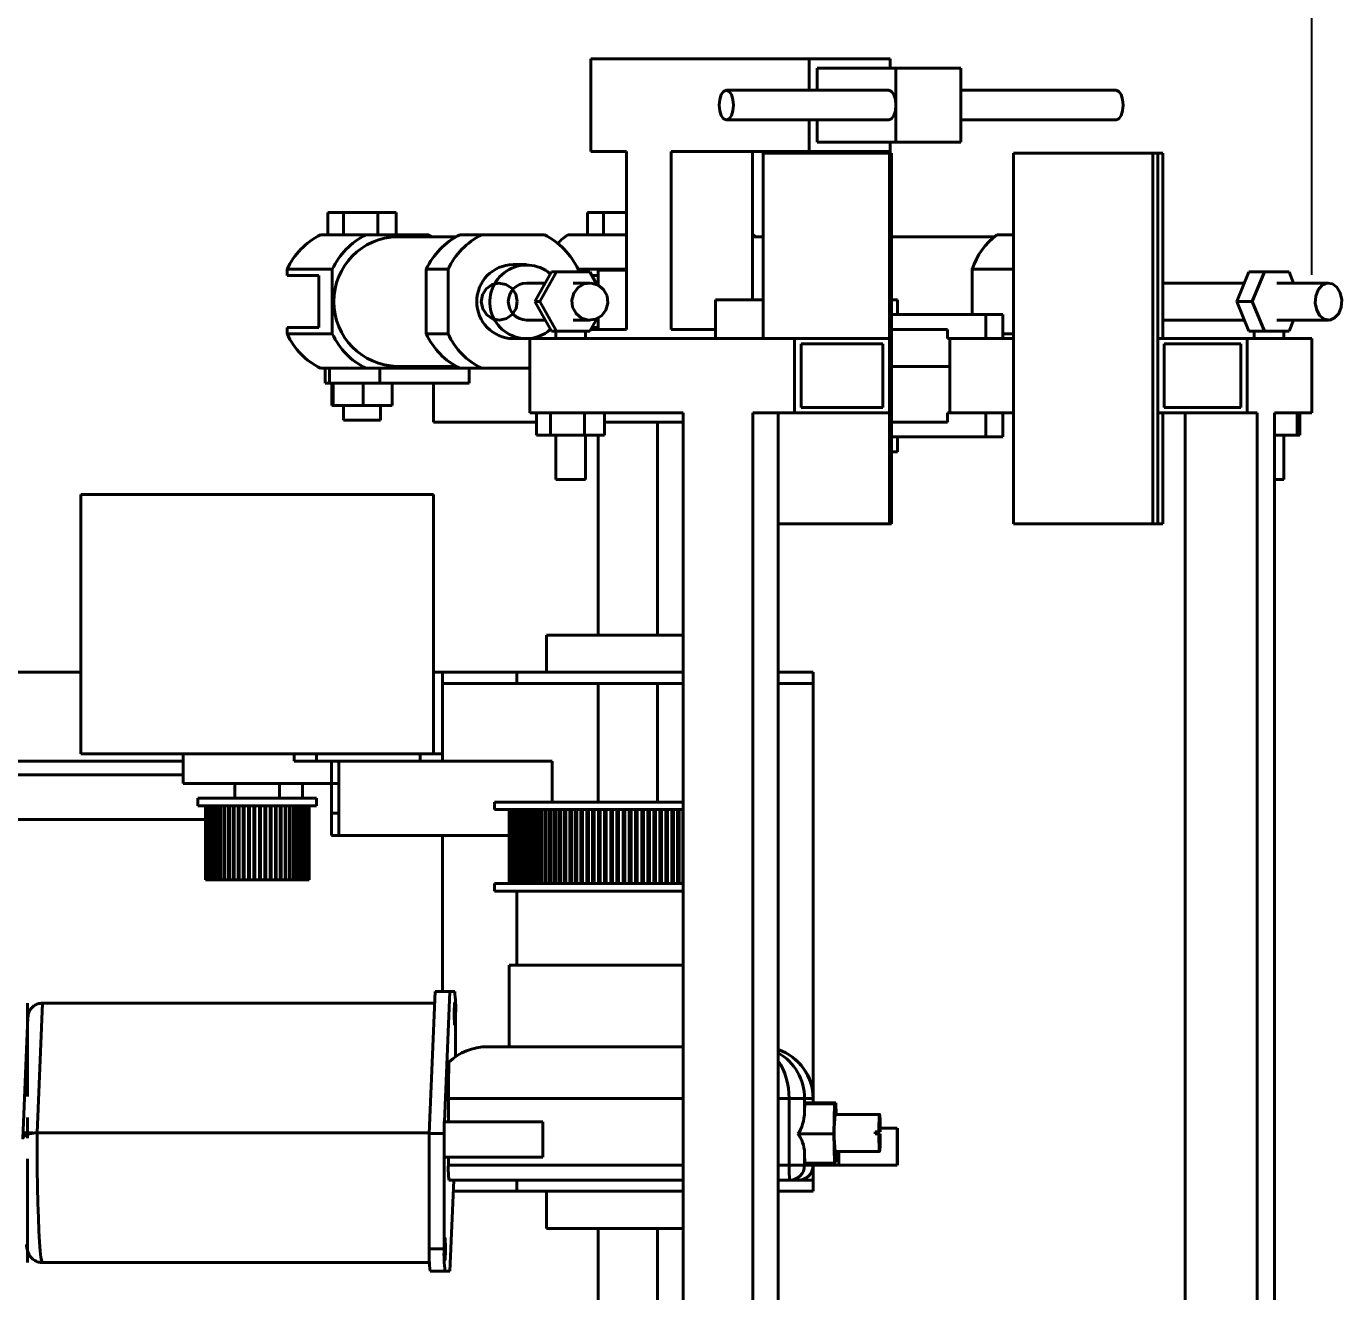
# Model space of a CAD drawing. Header units: millimetres. Extents: x 1065 to 3947, y -2666 to -625.
# Drawn here: x 1505.1 to 1666.1, y -2123.3 to -1968.4 of the extents above; entities that cross this region are included whole.
import ezdxf

# ---------------------------------------------------------------- set-up
doc = ezdxf.new("R2010")
doc.units = ezdxf.units.MM
doc.header["$PDSIZE"] = -1
doc.linetypes.add('CENTERX2', pattern=[20.32, 12.7, -2.54, 2.54, -2.54])
doc.styles.get("Standard").update_dxf_attribs({"font": 'times_0.ttf'})
doc.dimstyles.new('ISO-25', dxfattribs={"dimtxt": 2.5, "dimasz": 2.5, "dimexe": 1.25, "dimexo": 0.625, "dimtad": 1, "dimtxsty": 'Standard', "dimcen": 2.5, "dimadec": 0, "dimazin": 0, "dimtfac": 1, "dimtmove": 0, "dimatfit": 3, "dimfxl": 1, "dimarcsym": 0})

# ---------------------------------------------------------------- blocks, each defined once
blk = doc.blocks.new('*D20')
at = {"color": 0, "lineweight": -2}
for p, q in [((1138.07, -1995.14), (1138.07, -1878.26)), ((1662.5, -1998.83), (1662.5, -1878.26)), ((1659.2, -1879.26), (1141.37, -1879.26))]:
    blk.add_line(p, q, dxfattribs=at)
at = {"color": 0}
for points in [[(1141.37, -1878.71), (1141.37, -1879.81), (1138.07, -1879.26)], [(1659.2, -1878.71), (1659.2, -1879.81), (1662.5, -1879.26)]]:
    blk.add_solid(points, dxfattribs=at)
at = {"layer": 'Defpoints', "color": 0}
for p in [(1138.07, -1879.26), (1138.07, -1996.14), (1662.5, -1999.83)]:
    blk.add_point(p, dxfattribs=at)
at = {"color": 0, "lineweight": 15, "insert": (1400.28, -1875.96), "char_height": 3.5, "attachment_point": 5}
blk.add_mtext('1445', dxfattribs=at)

msp = doc.modelspace()

# ---------------------------------------------------------------- linework, layer by layer
at = {"color": 7, "linetype": 'Continuous', "lineweight": 40}
for p, q in [((1574.2254, -1983.7173), (1574.2254, -1972.3736)), ((1600.9539, -1972.3736), (1574.2254, -1972.3736)), ((1600.9539, -1976.2304), (1600.9539, -1972.3736)), ((1600.9539, -1972.3736), (1610.8902, -1972.3736)), ((1601.9475, -1976.2304), (1601.9475, -1973.5079)), ((1601.9475, -1973.5079), (1611.5795, -1973.5079)), ((1610.8902, -1972.3736), (1610.8902, -1973.5079)), ((1611.5795, -1973.5079), (1611.5795, -1978.0454)), ((1619.5286, -1973.5079), (1611.5795, -1973.5079)), ((1619.5286, -1978.0454), (1619.5286, -1973.5079)), ((1610.7039, -1976.2304), (1590.8313, -1976.2304)), ((1638.5255, -1976.2304), (1619.5286, -1976.2304)), ((1611.5795, -1978.0454), (1611.5795, -1982.5829)), ((1619.5286, -1982.5829), (1619.5286, -1978.0454)), ((1590.8313, -1979.8604), (1610.7039, -1979.8604)), ((1600.9539, -1983.7173), (1600.9539, -1979.8604)), ((1601.9475, -1982.5829), (1601.9475, -1979.8604)), ((1619.5286, -1979.8604), (1638.5255, -1979.8604)), ((1601.9475, -1982.5829), (1611.5795, -1982.5829)), ((1610.8902, -1982.5829), (1610.8902, -1983.7173)), ((1611.5795, -1982.5829), (1619.5286, -1982.5829)), ((1578.6035, -1983.7173), (1574.2254, -1983.7173)), ((1578.6035, -1983.7173), (1578.6035, -2005.4973)), ((1584.0763, -1983.7173), (1584.0763, -2005.4973)), ((1600.9539, -1983.7173), (1584.0763, -1983.7173)), ((1594.0125, -1983.7173), (1594.0125, -2001.8673)), ((1595.3263, -1983.9442), (1595.3263, -2006.6317)), ((1595.3263, -1983.9442), (1610.8143, -1983.9442)), ((1610.8902, -1983.7173), (1600.9539, -1983.7173)), ((1610.8143, -1983.9442), (1610.8143, -2029.3192)), ((1610.8143, -1983.9442), (1611.0326, -1983.9442)), ((1611.0326, -1983.9442), (1611.0326, -2029.3192)), ((1625.9639, -1983.9442), (1625.9639, -2029.3192)), ((1625.9639, -1983.9442), (1643.022, -1983.9442)), ((1643.022, -1983.9442), (1643.022, -2029.3192)), ((1643.6402, -1983.9442), (1643.022, -1983.9442)), ((1643.6402, -1983.9442), (1643.6402, -2029.3192)), ((1644.2738, -1983.9442), (1643.6402, -1983.9442)), ((1644.2738, -2006.6317), (1644.2738, -1983.9442)), ((1542.0551, -1991.2042), (1542.0551, -1993.9267)), ((1542.0551, -1991.2042), (1543.9831, -1991.2042)), ((1543.9831, -1991.2042), (1543.9831, -1993.9267)), ((1543.9831, -1991.2042), (1548.1703, -1991.2042)), ((1548.1703, -1991.2042), (1548.1703, -1993.9267)), ((1548.1703, -1991.2042), (1550.4295, -1991.2042)), ((1550.4295, -1991.2042), (1550.4295, -1993.9267)), ((1573.8513, -1991.2042), (1573.8513, -1993.9267)), ((1573.8513, -1991.2042), (1575.7792, -1991.2042)), ((1575.7792, -1991.2042), (1575.7792, -1993.9267)), ((1575.7792, -1991.2042), (1578.6035, -1991.2042)), ((1542.0551, -1993.9267), (1541.1574, -1993.9267)), ((1542.0551, -1993.9267), (1542.2034, -1993.9267)), ((1546.7001, -1993.9267), (1542.2034, -1993.9267)), ((1546.7001, -1993.9267), (1554.4064, -1993.9267)), ((1557.7695, -1994.1536), (1550.5532, -1994.1536)), ((1554.8328, -1994.1536), (1554.4064, -1993.9267)), ((1560.8646, -1993.9267), (1558.1959, -1993.9267)), ((1560.8646, -1993.9267), (1568.5709, -1993.9267)), ((1575.5793, -1993.9267), (1571.4058, -1993.9267)), ((1575.5793, -1993.9267), (1575.7792, -1993.9267)), ((1575.7792, -1993.9267), (1575.9632, -1993.9267)), ((1578.6035, -1993.9267), (1575.9632, -1993.9267)), ((1594.0125, -1993.9267), (1594.1673, -1993.9267)), ((1595.3263, -1994.1536), (1594.0125, -1994.1536)), ((1594.4809, -1994.1536), (1594.1673, -1993.9267)), ((1623.638, -1994.1536), (1611.0326, -1994.1536)), ((1625.9639, -1993.9267), (1623.9516, -1993.9267)), ((1566.36, -1997.5567), (1564.7177, -1997.5567)), ((1542.5974, -1998.1385), (1537.0548, -1998.1385)), ((1537.0548, -1998.1385), (1537.0548, -1998.9179)), ((1540.9552, -1998.9179), (1537.0548, -1998.9179)), ((1540.9552, -2005.2704), (1540.9552, -1998.9179)), ((1542.5974, -1998.1385), (1542.5974, -2006.0499)), ((1556.7619, -1998.1385), (1554.0932, -1998.1385)), ((1554.0932, -1998.1385), (1554.0932, -2006.0499)), ((1556.7619, -1998.1385), (1556.7619, -2006.0499)), ((1569.4068, -1998.4642), (1567.3654, -2002.0942)), ((1570.0227, -1998.4642), (1567.9812, -2002.0942)), ((1570.0227, -1998.4642), (1569.4068, -1998.4642)), ((1574.1056, -1998.4642), (1570.0227, -1998.4642)), ((1578.6035, -1998.1385), (1572.6735, -1998.1385)), ((1572.6735, -1998.1385), (1572.6735, -1998.4642)), ((1574.97, -2000.0013), (1574.1056, -1998.4642)), ((1575.1474, -1998.9179), (1574.3608, -1998.9179)), ((1575.1474, -1998.2373), (1575.1474, -2000.0872)), ((1575.1474, -1998.2373), (1575.5978, -1998.2373)), ((1575.5978, -1998.2373), (1578.6035, -1998.2373)), ((1625.9639, -1998.1385), (1620.934, -1998.1385)), ((1620.934, -1998.1385), (1620.934, -2003.6823)), ((1653.2946, -2002.0942), (1654.7961, -1998.4642)), ((1654.7961, -1998.4642), (1656.6954, -1998.4642)), ((1655.1938, -2002.0942), (1656.6954, -1998.4642)), ((1656.6954, -1998.4642), (1659.6985, -1998.4642)), ((1659.6985, -1998.4642), (1660.2616, -1999.8254)), ((1568.6413, -1999.8254), (1566.36, -1999.8254)), ((1574.117, -1999.8254), (1572.0641, -1999.8254)), ((1654.233, -1999.8254), (1644.2738, -1999.8254)), ((1664.5278, -1999.8254), (1658.197, -1999.8254)), ((1567.9812, -2002.0942), (1567.3654, -2002.0942)), ((1567.3654, -2002.0942), (1569.4068, -2005.7242)), ((1567.9812, -2002.0942), (1570.0227, -2005.7242)), ((1589.4875, -2001.8673), (1589.4875, -2006.6317)), ((1589.4875, -2001.8673), (1595.3263, -2001.8673)), ((1611.0326, -2001.8673), (1611.792, -2001.8673)), ((1611.792, -2003.6823), (1611.792, -2001.8673)), ((1654.7961, -2005.7242), (1653.2946, -2002.0942)), ((1653.2946, -2002.0942), (1655.1938, -2002.0942)), ((1656.6954, -2005.7242), (1655.1938, -2002.0942)), ((1566.36, -2004.3629), (1568.6413, -2004.3629)), ((1572.0641, -2004.3629), (1574.117, -2004.3629)), ((1574.1056, -2005.7242), (1574.97, -2004.1871)), ((1575.1474, -2004.1012), (1575.1474, -2005.4973)), ((1622.5777, -2003.6823), (1611.0326, -2003.6823)), ((1622.5777, -2003.6823), (1622.5777, -2006.6317)), ((1624.6666, -2003.6823), (1622.5777, -2003.6823)), ((1624.6666, -2003.6823), (1624.6666, -2006.6317)), ((1644.2738, -2004.3629), (1654.233, -2004.3629)), ((1658.197, -2004.3629), (1664.5278, -2004.3629)), ((1660.2616, -2004.3629), (1659.6985, -2005.7242)), ((1537.0548, -2005.2704), (1537.0548, -2006.0499)), ((1537.0548, -2005.2704), (1540.9552, -2005.2704)), ((1542.5974, -2006.0499), (1537.0548, -2006.0499)), ((1556.7619, -2006.0499), (1554.0932, -2006.0499)), ((1570.0227, -2005.7242), (1569.4068, -2005.7242)), ((1569.9412, -2005.7242), (1569.9412, -2006.6317)), ((1570.0227, -2005.7242), (1570.8947, -2005.7242)), ((1573.2335, -2005.7242), (1570.8947, -2005.7242)), ((1573.2335, -2005.7242), (1574.1056, -2005.7242)), ((1573.5712, -2006.6317), (1573.5712, -2005.7242)), ((1578.6035, -2005.4973), (1574.2332, -2005.4973)), ((1574.3608, -2005.2704), (1575.1474, -2005.2704)), ((1589.4875, -2005.4973), (1584.0763, -2005.4973)), ((1617.8825, -2005.4973), (1611.0326, -2005.4973)), ((1617.8825, -2006.6317), (1617.8825, -2005.4973)), ((1625.9639, -2006.0499), (1624.6666, -2006.0499)), ((1654.7961, -2005.7242), (1656.6954, -2005.7242)), ((1655.4323, -2005.7242), (1655.4323, -2006.6317)), ((1657.3368, -2005.7242), (1656.6954, -2005.7242)), ((1659.0571, -2005.7242), (1657.3368, -2005.7242)), ((1659.6985, -2005.7242), (1659.0571, -2005.7242)), ((1659.0623, -2006.6317), (1659.0623, -2005.7242)), ((1564.7177, -2006.6317), (1566.36, -2006.6317)), ((1566.7882, -2015.7067), (1566.7882, -2006.6317)), ((1599.1737, -2006.6317), (1566.7882, -2006.6317)), ((1599.1737, -2015.7067), (1599.1737, -2006.6317)), ((1610.8143, -2006.6317), (1599.1737, -2006.6317)), ((1609.9995, -2007.2669), (1599.9886, -2007.2669)), ((1599.9886, -2007.2669), (1599.9886, -2015.0714)), ((1609.9995, -2015.0714), (1609.9995, -2007.2669)), ((1610.8143, -2006.6317), (1610.8143, -2015.7067)), ((1622.5777, -2006.6317), (1617.8825, -2006.6317)), ((1618.162, -2006.6317), (1618.162, -2015.7067)), ((1625.9639, -2006.6317), (1622.5777, -2006.6317)), ((1643.6402, -2006.6317), (1643.6402, -2015.7067)), ((1643.6402, -2006.6317), (1654.5605, -2006.6317)), ((1644.4046, -2007.2669), (1653.796, -2007.2669)), ((1644.4046, -2015.0714), (1644.4046, -2007.2669)), ((1653.796, -2007.2669), (1653.796, -2015.0714)), ((1654.5605, -2015.7067), (1654.5605, -2006.6317)), ((1654.5605, -2006.6317), (1662.4986, -2006.6317)), ((1662.4986, -2015.7067), (1662.4986, -2006.6317)), ((1541.7048, -2010.2617), (1541.1574, -2010.2617)), ((1541.7048, -2010.2617), (1541.7048, -2012.0767)), ((1541.7048, -2010.2617), (1542.2677, -2010.2617)), ((1542.2677, -2010.2617), (1542.2677, -2012.0767)), ((1542.2677, -2010.2617), (1542.892, -2010.2617)), ((1546.7001, -2010.2617), (1542.892, -2010.2617)), ((1546.7001, -2010.2617), (1554.4064, -2010.2617)), ((1548.4314, -2010.2617), (1548.4314, -2012.0767)), ((1550.5532, -2010.0348), (1557.7695, -2010.0348)), ((1554.4064, -2010.2617), (1554.8328, -2010.0348)), ((1558.1959, -2010.2617), (1554.4064, -2010.2617)), ((1554.9831, -2010.0348), (1554.9831, -2010.2617)), ((1560.8646, -2010.2617), (1558.1959, -2010.2617)), ((1559.3613, -2012.0767), (1559.3613, -2010.2617)), ((1560.8646, -2010.2617), (1566.7882, -2010.2617)), ((1611.0326, -2010.0348), (1618.162, -2010.0348)), ((1542.2677, -2012.0767), (1541.7048, -2012.0767)), ((1548.4314, -2012.0767), (1542.2677, -2012.0767)), ((1542.5423, -2012.0767), (1542.5423, -2014.7992)), ((1542.6865, -2012.0767), (1542.6865, -2014.7992)), ((1546.3865, -2012.0767), (1546.3865, -2014.7992)), ((1559.3613, -2012.0767), (1548.4314, -2012.0767)), ((1549.9422, -2012.0767), (1549.9422, -2014.7992)), ((1554.9831, -2012.0767), (1554.9831, -2016.8411)), ((1542.6865, -2014.7992), (1542.5423, -2014.7992)), ((1546.3865, -2014.7992), (1542.6865, -2014.7992)), ((1543.9735, -2014.7992), (1543.9735, -2016.6142)), ((1549.9422, -2014.7992), (1546.3865, -2014.7992)), ((1548.511, -2016.6142), (1548.511, -2014.7992)), ((1585.5377, -2015.7067), (1566.7882, -2015.7067)), ((1567.5867, -2018.4292), (1567.5867, -2015.7067)), ((1569.2998, -2018.4292), (1569.2998, -2015.7067)), ((1573.4694, -2018.4292), (1573.4694, -2015.7067)), ((1575.9258, -2018.4292), (1575.9258, -2015.7067)), ((1585.5377, -2142.7567), (1585.5377, -2015.7067)), ((1594.0602, -2142.7567), (1594.0602, -2015.7067)), ((1599.1737, -2015.7067), (1594.0602, -2015.7067)), ((1597.1783, -2142.7567), (1597.1783, -2015.7067)), ((1610.8143, -2015.7067), (1599.1737, -2015.7067)), ((1599.9886, -2015.0714), (1609.9995, -2015.0714)), ((1617.8825, -2016.8411), (1617.8825, -2015.7067)), ((1622.5777, -2015.7067), (1617.8825, -2015.7067)), ((1625.9639, -2015.7067), (1622.5777, -2015.7067)), ((1622.5777, -2018.6561), (1622.5777, -2015.7067)), ((1624.6666, -2018.6561), (1624.6666, -2015.7067)), ((1643.6402, -2015.7067), (1654.5605, -2015.7067)), ((1644.2738, -2029.3192), (1644.2738, -2015.7067)), ((1653.796, -2015.0714), (1644.4046, -2015.0714)), ((1646.9826, -2015.7067), (1646.9826, -2142.7567)), ((1654.5605, -2015.7067), (1655.8139, -2015.7067)), ((1655.8139, -2015.7067), (1655.8139, -2142.7567)), ((1657.9028, -2015.7067), (1662.4986, -2015.7067)), ((1657.9028, -2015.7067), (1657.9028, -2142.7567)), ((1660.6928, -2018.4292), (1660.6928, -2015.7067)), ((1661.0373, -2018.4292), (1661.0373, -2015.7067)), ((1548.511, -2016.6142), (1543.9735, -2016.6142)), ((1567.5867, -2016.8411), (1554.9831, -2016.8411)), ((1585.5377, -2016.8411), (1575.9258, -2016.8411)), ((1582.4074, -2042.9317), (1582.4074, -2016.8411)), ((1611.0326, -2016.8411), (1617.8825, -2016.8411)), ((1569.2998, -2018.4292), (1567.5867, -2018.4292)), ((1573.4694, -2018.4292), (1569.2998, -2018.4292)), ((1569.9412, -2018.4292), (1569.9412, -2023.8742)), ((1575.9258, -2018.4292), (1573.4694, -2018.4292)), ((1573.5712, -2023.8742), (1573.5712, -2018.4292)), ((1575.1474, -2018.4292), (1575.1474, -2042.9317)), ((1622.5777, -2018.6561), (1611.0326, -2018.6561)), ((1611.792, -2020.471), (1611.792, -2018.6561)), ((1624.6666, -2018.6561), (1622.5777, -2018.6561)), ((1660.6928, -2018.4292), (1657.9028, -2018.4292)), ((1659.0623, -2023.8742), (1659.0623, -2018.4292)), ((1661.0373, -2018.4292), (1660.6928, -2018.4292)), ((1611.0326, -2020.471), (1611.792, -2020.471)), ((1573.5712, -2023.8742), (1569.9412, -2023.8742)), ((1659.0623, -2023.8742), (1657.9028, -2023.8742)), ((1511.822, -2025.6892), (1511.822, -2057.4517)), ((1554.9828, -2025.6892), (1511.822, -2025.6892)), ((1554.9828, -2057.4517), (1554.9828, -2025.6892)), ((1597.1783, -2029.3192), (1610.8143, -2029.3192)), ((1610.8143, -2029.3192), (1611.0326, -2029.3192)), ((1625.9639, -2029.3192), (1643.022, -2029.3192)), ((1643.6402, -2029.3192), (1643.022, -2029.3192)), ((1644.2738, -2029.3192), (1643.6402, -2029.3192)), ((1568.7949, -2042.9317), (1568.7949, -2047.4692)), ((1585.5377, -2042.9317), (1568.7949, -2042.9317)), ((1468.5869, -2047.4692), (1511.822, -2047.4692)), ((1554.9828, -2047.4472), (1556.0899, -2047.4472)), ((1556.0899, -2047.4692), (1556.0899, -2047.4472)), ((1556.0899, -2048.8304), (1556.0899, -2047.4692)), ((1556.0899, -2047.4692), (1565.1649, -2047.4692)), ((1565.1649, -2047.4692), (1565.1649, -2048.8304)), ((1565.1649, -2047.4692), (1585.5377, -2047.4692)), ((1597.1783, -2047.4692), (1601.4649, -2047.4692)), ((1601.4649, -2047.4692), (1601.4649, -2048.8304)), ((1565.1649, -2048.8304), (1556.0899, -2048.8304)), ((1556.0899, -2057.4517), (1556.0899, -2048.8304)), ((1565.1649, -2048.8304), (1585.5377, -2048.8304)), ((1575.1474, -2048.8304), (1575.1474, -2063.3504)), ((1582.4074, -2063.3504), (1582.4074, -2048.8304)), ((1601.4649, -2048.8304), (1597.1783, -2048.8304)), ((1601.4649, -2048.8304), (1601.4649, -2099.6504)), ((1538.1647, -2057.4517), (1511.822, -2057.4517)), ((1524.3274, -2057.4517), (1524.3274, -2061.0817)), ((1537.9399, -2058.3592), (1537.9399, -2057.4517)), ((1538.1647, -2057.4517), (1540.6624, -2057.4517)), ((1540.6624, -2057.4517), (1540.6624, -2058.3592)), ((1540.6624, -2057.4517), (1553.3674, -2057.4517)), ((1553.3674, -2058.3592), (1553.3674, -2057.4517)), ((1553.3674, -2057.4517), (1556.0899, -2057.4517)), ((1556.0899, -2057.4517), (1556.0899, -2058.3592)), ((1468.5869, -2058.3592), (1524.3274, -2058.3592)), ((1540.6624, -2058.3592), (1537.9399, -2058.3592)), ((1540.6624, -2058.3592), (1553.3674, -2058.3592)), ((1542.4774, -2061.0817), (1542.4774, -2058.3592)), ((1543.3849, -2058.3592), (1543.3849, -2061.0817)), ((1556.0899, -2058.3592), (1553.3674, -2058.3592)), ((1569.4868, -2058.3592), (1556.0899, -2058.3592)), ((1569.4868, -2063.3504), (1569.4868, -2058.3592)), ((1524.3274, -2060.04), (1468.5869, -2060.04)), ((1542.4774, -2061.0817), (1524.3274, -2061.0817)), ((1530.6799, -2061.0817), (1530.6799, -2062.8967)), ((1536.1249, -2062.8967), (1536.1249, -2061.0817)), ((1538.949, -2062.8967), (1538.949, -2061.0817)), ((1542.4774, -2064.7117), (1542.4774, -2061.0817)), ((1543.3849, -2061.0817), (1542.4774, -2061.0817)), ((1543.3849, -2064.7117), (1543.3849, -2061.0817)), ((1526.1424, -2062.8967), (1526.1424, -2063.8042)), ((1526.1424, -2062.8967), (1540.6624, -2062.8967)), ((1526.1424, -2063.8042), (1540.6624, -2063.8042)), ((1527.0557, -2063.8042), (1527.0557, -2072.8792)), ((1527.0621, -2072.8792), (1527.0621, -2063.8042)), ((1527.119, -2063.8042), (1527.119, -2072.8792)), ((1527.1378, -2072.8792), (1527.1378, -2063.8042)), ((1527.251, -2063.8042), (1527.251, -2072.8792)), ((1527.2823, -2072.8792), (1527.2823, -2063.8042)), ((1527.4505, -2063.8042), (1527.4505, -2072.8792)), ((1527.4937, -2072.8792), (1527.4937, -2063.8042)), ((1527.7152, -2063.8042), (1527.7152, -2072.8792)), ((1527.7699, -2072.8792), (1527.7699, -2063.8042)), ((1528.0421, -2063.8042), (1528.0421, -2072.8792)), ((1528.1079, -2072.8792), (1528.1079, -2063.8042)), ((1528.4278, -2063.8042), (1528.4278, -2072.8792)), ((1528.5038, -2072.8792), (1528.5038, -2063.8042)), ((1528.8681, -2063.8042), (1528.8681, -2072.8792)), ((1528.9534, -2072.8792), (1528.9534, -2063.8042)), ((1529.3579, -2063.8042), (1529.3579, -2072.8792)), ((1529.4517, -2072.8792), (1529.4517, -2063.8042)), ((1529.8921, -2063.8042), (1529.8921, -2072.8792)), ((1529.9933, -2072.8792), (1529.9933, -2063.8042)), ((1530.4648, -2063.8042), (1530.4648, -2072.8792)), ((1530.5723, -2072.8792), (1530.5723, -2063.8042)), ((1531.0696, -2063.8042), (1531.0696, -2072.8792)), ((1531.1823, -2072.8792), (1531.1823, -2063.8042)), ((1531.7001, -2063.8042), (1531.7001, -2072.8792)), ((1531.8166, -2072.8792), (1531.8166, -2063.8042)), ((1532.3491, -2063.8042), (1532.3491, -2072.8792)), ((1532.4683, -2072.8792), (1532.4683, -2063.8042)), ((1533.0097, -2063.8042), (1533.0097, -2072.8792)), ((1533.1302, -2072.8792), (1533.1302, -2063.8042)), ((1533.6746, -2063.8042), (1533.6746, -2072.8792)), ((1533.7951, -2072.8792), (1533.7951, -2063.8042)), ((1534.3365, -2063.8042), (1534.3365, -2072.8792)), ((1534.4557, -2072.8792), (1534.4557, -2063.8042)), ((1534.9882, -2063.8042), (1534.9882, -2072.8792)), ((1535.1048, -2072.8792), (1535.1048, -2063.8042)), ((1535.6225, -2063.8042), (1535.6225, -2072.8792)), ((1535.7352, -2072.8792), (1535.7352, -2063.8042)), ((1536.2325, -2063.8042), (1536.2325, -2072.8792)), ((1536.34, -2072.8792), (1536.34, -2063.8042)), ((1536.8115, -2063.8042), (1536.8115, -2072.8792)), ((1536.9127, -2072.8792), (1536.9127, -2063.8042)), ((1537.3531, -2063.8042), (1537.3531, -2072.8792)), ((1537.4469, -2072.8792), (1537.4469, -2063.8042)), ((1537.8514, -2063.8042), (1537.8514, -2072.8792)), ((1537.9368, -2072.8792), (1537.9368, -2063.8042)), ((1538.301, -2063.8042), (1538.301, -2072.8792)), ((1538.377, -2072.8792), (1538.377, -2063.8042)), ((1538.6969, -2063.8042), (1538.6969, -2072.8792)), ((1538.7627, -2072.8792), (1538.7627, -2063.8042)), ((1539.0349, -2063.8042), (1539.0349, -2072.8792)), ((1539.0897, -2072.8792), (1539.0897, -2063.8042)), ((1539.3111, -2063.8042), (1539.3111, -2072.8792)), ((1539.3543, -2072.8792), (1539.3543, -2063.8042)), ((1539.5226, -2063.8042), (1539.5226, -2072.8792)), ((1539.5538, -2072.8792), (1539.5538, -2063.8042)), ((1539.667, -2063.8042), (1539.667, -2072.8792)), ((1539.6859, -2072.8792), (1539.6859, -2063.8042)), ((1539.7428, -2063.8042), (1539.7428, -2072.8792)), ((1539.7491, -2072.8792), (1539.7491, -2063.8042)), ((1540.6624, -2063.8042), (1540.6624, -2062.8967)), ((1562.4424, -2063.3504), (1562.4424, -2064.2579)), ((1562.4424, -2063.3504), (1585.5377, -2063.3504)), ((1468.5869, -2065.485), (1527.0557, -2065.485)), ((1542.4774, -2067.4342), (1542.4774, -2064.7117)), ((1542.4774, -2064.7117), (1543.3849, -2064.7117)), ((1543.3849, -2064.7117), (1543.3849, -2067.4342)), ((1562.4424, -2064.2579), (1585.5201, -2064.2579)), ((1564.2584, -2073.3329), (1564.2584, -2064.2579)), ((1564.2625, -2064.2579), (1564.2625, -2073.3329)), ((1564.2872, -2073.3329), (1564.2872, -2064.2579)), ((1564.3026, -2064.2579), (1564.3026, -2073.3329)), ((1564.3557, -2073.3329), (1564.3557, -2064.2579)), ((1564.3823, -2064.2579), (1564.3823, -2073.3329)), ((1564.4637, -2073.3329), (1564.4637, -2064.2579)), ((1564.5015, -2064.2579), (1564.5015, -2073.3329)), ((1564.6109, -2073.3329), (1564.6109, -2064.2579)), ((1564.6598, -2064.2579), (1564.6598, -2073.3329)), ((1564.797, -2073.3329), (1564.797, -2064.2579)), ((1564.8568, -2064.2579), (1564.8568, -2073.3329)), ((1565.0214, -2073.3329), (1565.0214, -2064.2579)), ((1565.092, -2064.2579), (1565.092, -2073.3329)), ((1565.2835, -2073.3329), (1565.2835, -2064.2579)), ((1565.3647, -2064.2579), (1565.3647, -2073.3329)), ((1565.5826, -2073.3329), (1565.5826, -2064.2579)), ((1565.6741, -2064.2579), (1565.6741, -2073.3329)), ((1565.9179, -2073.3329), (1565.9179, -2064.2579)), ((1566.0195, -2064.2579), (1566.0195, -2073.3329)), ((1566.2884, -2073.3329), (1566.2884, -2064.2579)), ((1566.3998, -2064.2579), (1566.3998, -2073.3329)), ((1566.6931, -2073.3329), (1566.6931, -2064.2579)), ((1566.8141, -2064.2579), (1566.8141, -2073.3329)), ((1567.131, -2073.3329), (1567.131, -2064.2579)), ((1567.2611, -2064.2579), (1567.2611, -2073.3329)), ((1567.6008, -2073.3329), (1567.6008, -2064.2579)), ((1567.7397, -2064.2579), (1567.7397, -2073.3329)), ((1568.1012, -2073.3329), (1568.1012, -2064.2579)), ((1568.2486, -2064.2579), (1568.2486, -2073.3329)), ((1568.6309, -2073.3329), (1568.6309, -2064.2579)), ((1568.7863, -2064.2579), (1568.7863, -2073.3329)), ((1569.1883, -2073.3329), (1569.1883, -2064.2579)), ((1569.3514, -2064.2579), (1569.3514, -2073.3329)), ((1569.7721, -2073.3329), (1569.7721, -2064.2579)), ((1569.9424, -2064.2579), (1569.9424, -2073.3329)), ((1570.3806, -2073.3329), (1570.3806, -2064.2579)), ((1570.5575, -2064.2579), (1570.5575, -2073.3329)), ((1571.0121, -2073.3329), (1571.0121, -2064.2579)), ((1571.1952, -2064.2579), (1571.1952, -2073.3329)), ((1571.6648, -2073.3329), (1571.6648, -2064.2579)), ((1571.8537, -2064.2579), (1571.8537, -2073.3329)), ((1572.3371, -2073.3329), (1572.3371, -2064.2579)), ((1572.5311, -2064.2579), (1572.5311, -2073.3329)), ((1573.027, -2073.3329), (1573.027, -2064.2579)), ((1573.2257, -2064.2579), (1573.2257, -2073.3329)), ((1573.7326, -2073.3329), (1573.7326, -2064.2579)), ((1573.9355, -2064.2579), (1573.9355, -2073.3329)), ((1574.4521, -2073.3329), (1574.4521, -2064.2579)), ((1574.6585, -2064.2579), (1574.6585, -2073.3329)), ((1575.1835, -2073.3329), (1575.1835, -2064.2579)), ((1575.3929, -2064.2579), (1575.3929, -2073.3329)), ((1575.9247, -2073.3329), (1575.9247, -2064.2579)), ((1576.1365, -2064.2579), (1576.1365, -2073.3329)), ((1576.6737, -2073.3329), (1576.6737, -2064.2579)), ((1576.8874, -2064.2579), (1576.8874, -2073.3329)), ((1577.4285, -2073.3329), (1577.4285, -2064.2579)), ((1577.6434, -2064.2579), (1577.6434, -2073.3329)), ((1578.1869, -2073.3329), (1578.1869, -2064.2579)), ((1578.4026, -2064.2579), (1578.4026, -2073.3329)), ((1578.947, -2073.3329), (1578.947, -2064.2579)), ((1579.1628, -2064.2579), (1579.1628, -2073.3329)), ((1579.7067, -2073.3329), (1579.7067, -2064.2579)), ((1579.9219, -2064.2579), (1579.9219, -2073.3329)), ((1580.4638, -2073.3329), (1580.4638, -2064.2579)), ((1580.6779, -2064.2579), (1580.6779, -2073.3329)), ((1581.2162, -2073.3329), (1581.2162, -2064.2579)), ((1581.4287, -2064.2579), (1581.4287, -2073.3329)), ((1581.962, -2073.3329), (1581.962, -2064.2579)), ((1582.1722, -2064.2579), (1582.1722, -2073.3329)), ((1582.6991, -2073.3329), (1582.6991, -2064.2579)), ((1582.9063, -2064.2579), (1582.9063, -2073.3329)), ((1583.4253, -2073.3329), (1583.4253, -2064.2579)), ((1583.6292, -2064.2579), (1583.6292, -2073.3329)), ((1584.1389, -2073.3329), (1584.1389, -2064.2579)), ((1584.3388, -2064.2579), (1584.3388, -2073.3329)), ((1584.8378, -2073.3329), (1584.8378, -2064.2579)), ((1585.0332, -2064.2579), (1585.0332, -2073.3329)), ((1585.5201, -2073.3329), (1585.5201, -2064.2579)), ((1543.3849, -2067.4342), (1542.4774, -2067.4342)), ((1564.2584, -2067.4342), (1543.3849, -2067.4342)), ((1556.0899, -2067.4342), (1556.0899, -2086.5356)), ((1527.0557, -2072.8792), (1527.0621, -2072.8792)), ((1527.0621, -2072.8792), (1527.119, -2072.8792)), ((1527.119, -2072.8792), (1527.1378, -2072.8792)), ((1527.1378, -2072.8792), (1527.251, -2072.8792)), ((1527.251, -2072.8792), (1527.2823, -2072.8792)), ((1527.2823, -2072.8792), (1527.4505, -2072.8792)), ((1527.4505, -2072.8792), (1527.4937, -2072.8792)), ((1527.4937, -2072.8792), (1527.7152, -2072.8792)), ((1527.7152, -2072.8792), (1527.7699, -2072.8792)), ((1527.7699, -2072.8792), (1528.0421, -2072.8792)), ((1528.0421, -2072.8792), (1528.1079, -2072.8792)), ((1528.1079, -2072.8792), (1528.4278, -2072.8792)), ((1528.4278, -2072.8792), (1528.5038, -2072.8792)), ((1528.5038, -2072.8792), (1528.8681, -2072.8792)), ((1528.8681, -2072.8792), (1528.9534, -2072.8792)), ((1528.9534, -2072.8792), (1529.3579, -2072.8792)), ((1529.3579, -2072.8792), (1529.4517, -2072.8792)), ((1529.4517, -2072.8792), (1529.8921, -2072.8792)), ((1529.8921, -2072.8792), (1529.9933, -2072.8792)), ((1529.9933, -2072.8792), (1530.4648, -2072.8792)), ((1530.4648, -2072.8792), (1530.5723, -2072.8792)), ((1530.5723, -2072.8792), (1531.0696, -2072.8792)), ((1531.0696, -2072.8792), (1531.1823, -2072.8792)), ((1531.1823, -2072.8792), (1531.7001, -2072.8792)), ((1531.7001, -2072.8792), (1531.8166, -2072.8792)), ((1531.8166, -2072.8792), (1532.3491, -2072.8792)), ((1532.3491, -2072.8792), (1532.4683, -2072.8792)), ((1532.4683, -2072.8792), (1533.0097, -2072.8792)), ((1533.0097, -2072.8792), (1533.1302, -2072.8792)), ((1533.1302, -2072.8792), (1533.6746, -2072.8792)), ((1533.6746, -2072.8792), (1533.7951, -2072.8792)), ((1533.7951, -2072.8792), (1534.3365, -2072.8792)), ((1534.3365, -2072.8792), (1534.4557, -2072.8792)), ((1534.4557, -2072.8792), (1534.9882, -2072.8792)), ((1534.9882, -2072.8792), (1535.1048, -2072.8792)), ((1535.1048, -2072.8792), (1535.6225, -2072.8792)), ((1535.6225, -2072.8792), (1535.7352, -2072.8792)), ((1535.7352, -2072.8792), (1536.2325, -2072.8792)), ((1536.2325, -2072.8792), (1536.34, -2072.8792)), ((1536.34, -2072.8792), (1536.8115, -2072.8792)), ((1536.8115, -2072.8792), (1536.9127, -2072.8792)), ((1536.9127, -2072.8792), (1537.3531, -2072.8792)), ((1537.3531, -2072.8792), (1537.4469, -2072.8792)), ((1537.4469, -2072.8792), (1537.8514, -2072.8792)), ((1537.8514, -2072.8792), (1537.9368, -2072.8792)), ((1537.9368, -2072.8792), (1538.301, -2072.8792)), ((1538.301, -2072.8792), (1538.377, -2072.8792)), ((1538.377, -2072.8792), (1538.6969, -2072.8792)), ((1538.6969, -2072.8792), (1538.7627, -2072.8792)), ((1538.7627, -2072.8792), (1539.0349, -2072.8792)), ((1539.0349, -2072.8792), (1539.0897, -2072.8792)), ((1539.0897, -2072.8792), (1539.3111, -2072.8792)), ((1539.3111, -2072.8792), (1539.3543, -2072.8792)), ((1539.3543, -2072.8792), (1539.5226, -2072.8792)), ((1539.5226, -2072.8792), (1539.5538, -2072.8792)), ((1539.5538, -2072.8792), (1539.667, -2072.8792)), ((1539.667, -2072.8792), (1539.6859, -2072.8792)), ((1539.6859, -2072.8792), (1539.7428, -2072.8792)), ((1539.7428, -2072.8792), (1539.7491, -2072.8792)), ((1562.4424, -2073.3329), (1562.4424, -2074.2404)), ((1562.4424, -2073.3329), (1585.5201, -2073.3329)), ((1562.4424, -2074.2404), (1585.5377, -2074.2404)), ((1565.1649, -2074.2404), (1565.1649, -2083.3154)), ((1564.2574, -2083.3154), (1564.2574, -2093.2979)), ((1564.2574, -2083.3154), (1578.1791, -2083.3154)), ((1578.1791, -2083.3154), (1585.5377, -2083.3154)), ((1555.1803, -2086.5356), (1554.4646, -2103.9048)), ((1556.9938, -2086.5356), (1555.1803, -2086.5356)), ((1556.9938, -2086.5356), (1556.3358, -2102.503)), ((1557.5733, -2086.5356), (1556.9938, -2086.5356)), ((1507.1177, -2087.9636), (1506.4633, -2103.8449)), ((1507.1177, -2087.9636), (1555.1215, -2087.9636)), ((1505.3358, -2089.6906), (1504.7241, -2104.5352)), ((1557.6855, -2094.5295), (1557.6855, -2089.2581)), ((1561.5962, -2093.2979), (1585.5377, -2093.2979)), ((1556.8008, -2099.6504), (1556.8008, -2102.503)), ((1598.5104, -2099.6504), (1600.3987, -2099.6504)), ((1598.5104, -2107.8179), (1598.5104, -2099.6504)), ((1600.3987, -2099.6504), (1600.3987, -2101.2401)), ((1601.4456, -2099.6504), (1600.3987, -2099.6504)), ((1600.4198, -2100.283), (1600.3987, -2101.2401)), ((1600.5924, -2100.1503), (1600.4198, -2100.283)), ((1604.0467, -2100.283), (1600.4198, -2100.283)), ((1604.2193, -2100.1503), (1600.5924, -2100.1503)), ((1601.4649, -2100.1503), (1601.4649, -2099.6504)), ((1604.0467, -2100.283), (1603.9651, -2103.9775)), ((1604.2193, -2100.1503), (1604.0467, -2100.283)), ((1604.2558, -2101.5761), (1604.2193, -2100.1503)), ((1556.2781, -2102.503), (1556.2781, -2103.9048)), ((1568.3675, -2106.8028), (1568.3675, -2102.503)), ((1609.5781, -2101.5761), (1604.1377, -2101.5761)), ((1506.4633, -2103.8449), (1554.4671, -2103.8449)), ((1556.2781, -2103.9048), (1554.4646, -2103.9048)), ((1554.4646, -2103.9048), (1554.4646, -2118.0549)), ((1556.2781, -2103.9048), (1556.2781, -2106.8028)), ((1603.9651, -2103.9775), (1599.5926, -2103.9775)), ((1603.9651, -2103.9775), (1604.0562, -2107.5394)), ((1609.0314, -2103.7257), (1609.4848, -2103.7257)), ((1609.4848, -2103.964), (1609.0314, -2103.964)), ((1609.6715, -2103.7257), (1609.4848, -2103.7257)), ((1609.4848, -2103.964), (1609.6715, -2103.964)), ((1611.7473, -2103.2804), (1611.7473, -2107.8179)), ((1611.7837, -2107.8179), (1611.7837, -2103.2804)), ((1556.2781, -2106.8028), (1556.2781, -2118.0549)), ((1556.8008, -2106.8028), (1556.8008, -2107.8179)), ((1600.3987, -2106.3422), (1600.3987, -2107.8179)), ((1600.3987, -2106.3422), (1600.4292, -2107.5394)), ((1604.0562, -2107.5394), (1600.4292, -2107.5394)), ((1600.6978, -2107.5394), (1600.6978, -2107.8179)), ((1604.0562, -2107.5394), (1604.2288, -2107.4067)), ((1604.1377, -2106.1136), (1609.5781, -2106.1136)), ((1604.2288, -2107.4067), (1604.2573, -2106.1136)), ((1604.5976, -2107.8179), (1604.5976, -2106.1136)), ((1598.5104, -2107.8179), (1600.3987, -2107.8179)), ((1600.3987, -2107.8179), (1600.6978, -2107.8179)), ((1604.5976, -2107.8179), (1600.6978, -2107.8179)), ((1601.4649, -2107.8179), (1601.4649, -2109.6329)), ((1585.5377, -2109.6329), (1556.8756, -2109.6329)), ((1556.9974, -2120.7774), (1557.4566, -2109.6333)), ((1565.1649, -2109.6329), (1565.1649, -2110.9942)), ((1598.5852, -2109.6329), (1597.1783, -2109.6329)), ((1599.2, -2109.6329), (1598.5852, -2109.6329)), ((1599.2, -2109.6329), (1601.4649, -2109.6329)), ((1601.4649, -2109.6329), (1601.4649, -2110.9942)), ((1565.1649, -2110.9942), (1557.4005, -2110.9942)), ((1565.1649, -2110.9942), (1585.5377, -2110.9942)), ((1568.7949, -2110.9942), (1568.7949, -2115.5317)), ((1601.4649, -2110.9942), (1597.1783, -2110.9942)), ((1585.5377, -2115.5317), (1568.7949, -2115.5317)), ((1575.1474, -2115.5317), (1575.1474, -2140.0342)), ((1582.4074, -2141.6223), (1582.4074, -2115.5317)), ((1556.2781, -2118.0549), (1554.4646, -2118.0549)), ((1507.1177, -2119.7261), (1554.4883, -2119.7261)), ((1556.3903, -2120.7774), (1554.5768, -2120.7774)), ((1556.3903, -2120.7774), (1556.9974, -2120.7774))]:
    msp.add_line(p, q, dxfattribs=at)
at = {"color": 7, "linetype": 'CENTERX2', "lineweight": 40}
for p, q in [((1505.3042, -2119.7261), (1505.3042, -2087.9636)), ((1505.9586, -2103.8449), (1504.6499, -2103.8449))]:
    msp.add_line(p, q, dxfattribs=at)
at = {"color": 8, "linetype": 'Continuous', "lineweight": 40}
for p, q in [((1585.5377, -2099.6504), (1556.8008, -2099.6504)), ((1598.5104, -2099.6504), (1597.1783, -2099.6504)), ((1601.4456, -2100.1503), (1601.4456, -2099.6504)), ((1601.4649, -2099.6504), (1601.4456, -2099.6504)), ((1556.8008, -2107.8179), (1585.5377, -2107.8179)), ((1597.1783, -2107.8179), (1598.5104, -2107.8179))]:
    msp.add_line(p, q, dxfattribs=at)
at = {"color": 7, "linetype": 'Continuous', "lineweight": 40, "flags": 128}
for points in [[(1589.9556, -1978.0454), (1590.0223, -1977.3509), (1590.2121, -1976.762), (1590.4962, -1976.3686), (1590.8313, -1976.2304), (1591.1664, -1976.3686), (1591.4505, -1976.762), (1591.6403, -1977.3509), (1591.7069, -1978.0454), (1591.6403, -1978.74), (1591.4505, -1979.3288), (1591.1664, -1979.7223), (1590.8313, -1979.8604), (1590.4962, -1979.7223), (1590.2121, -1979.3288), (1590.0223, -1978.74), (1589.9556, -1978.0454)], [(1610.7039, -1976.2304), (1611.039, -1976.3686), (1611.3231, -1976.762), (1611.5129, -1977.3509), (1611.5795, -1978.0454)], [(1638.5255, -1976.2304), (1638.8606, -1976.3686), (1639.1447, -1976.762), (1639.3345, -1977.3509), (1639.4012, -1978.0454), (1639.3345, -1978.74), (1639.1447, -1979.3288), (1638.8606, -1979.7223), (1638.5255, -1979.8604)], [(1611.5795, -1978.0454), (1611.5129, -1978.74), (1611.3231, -1979.3288), (1611.039, -1979.7223), (1610.7039, -1979.8604)], [(1565.2414, -2002.0591), (1565.0863, -2002.9298), (1564.6184, -2003.6734), (1563.9089, -2004.1765), (1563.0659, -2004.3627), (1562.2177, -2004.2034), (1561.4934, -2003.7231), (1561.0033, -2002.9947), (1560.822, -2002.1293), (1560.9771, -2001.2585), (1561.445, -2000.515), (1562.1545, -2000.0118), (1562.9975, -1999.8257), (1563.8457, -1999.9849), (1564.57, -2000.4653), (1565.0601, -2001.1936), (1565.2414, -2002.0591)], [(1576.2201, -2001.3974), (1576.3197, -2002.2766), (1576.0841, -2003.1281), (1575.5489, -2003.8222), (1574.7957, -2004.2533), (1573.9392, -2004.3556), (1573.1098, -2004.1136), (1572.4337, -2003.5642), (1572.0138, -2002.791), (1571.9142, -2001.9117), (1572.1499, -2001.0602), (1572.685, -2000.3661), (1573.4382, -1999.9351), (1574.2947, -1999.8328), (1575.1241, -2000.0747), (1575.8002, -2000.6241), (1576.2201, -2001.3974)], [(1663.4873, -2003.8372), (1663.0886, -2003.1488), (1662.909, -2002.2998), (1662.9758, -2001.4195), (1663.2789, -2000.6419), (1663.7722, -2000.0855), (1664.3805, -1999.8348), (1665.0112, -1999.9281), (1665.5683, -2000.3511), (1665.967, -2001.0396), (1666.1466, -2001.8885), (1666.0798, -2002.7688), (1665.7767, -2003.5464), (1665.2834, -2004.1029), (1664.6751, -2004.3536), (1664.0444, -2004.2603), (1663.4873, -2003.8372)], [(1557.5173, -2089.2581), (1557.5215, -2088.7371), (1557.5337, -2088.2955), (1557.5519, -2088.0004), (1557.5733, -2087.8968), (1557.5948, -2088.0004), (1557.613, -2088.2955), (1557.6251, -2088.7371), (1557.6294, -2089.2581), (1557.6251, -2089.779), (1557.613, -2090.2206), (1557.5948, -2090.5157), (1557.5733, -2090.6193), (1557.5519, -2090.5157), (1557.5337, -2090.2206), (1557.5215, -2089.779), (1557.5173, -2089.2581)], [(1609.6715, -2103.7257), (1609.663, -2102.8947), (1609.6425, -2102.199), (1609.6127, -2101.7376), (1609.5781, -2101.5761), (1609.5435, -2101.7376), (1609.5138, -2102.199), (1609.4932, -2102.8947), (1609.4848, -2103.7257)], [(1506.4633, -2103.8449), (1506.47, -2106.105), (1506.4898, -2108.3191), (1506.5225, -2110.4422), (1506.5672, -2112.4309), (1506.6232, -2114.2449), (1506.6892, -2115.8471), (1506.7639, -2117.205), (1506.8459, -2118.2909), (1506.9333, -2119.0828), (1507.0246, -2119.5645), (1507.1177, -2119.7261)], [(1609.4848, -2103.964), (1609.4932, -2104.795), (1609.5138, -2105.4907), (1609.5435, -2105.9521), (1609.5781, -2106.1136), (1609.6127, -2105.9521), (1609.6425, -2105.4907), (1609.663, -2104.795), (1609.6715, -2103.964)], [(1556.4429, -2118.0549), (1556.4386, -2118.5758), (1556.4264, -2119.0174), (1556.4082, -2119.3125), (1556.3868, -2119.4161), (1556.3653, -2119.3125), (1556.3471, -2119.0174), (1556.335, -2118.5758), (1556.3307, -2118.0549), (1556.335, -2117.534), (1556.3471, -2117.0923), (1556.3653, -2116.7973), (1556.3868, -2116.6936), (1556.4082, -2116.7973), (1556.4264, -2117.0923), (1556.4386, -2117.534), (1556.4429, -2118.0549)]]:
    msp.add_lwpolyline(points, dxfattribs=at)
at = {"color": 7, "linetype": 'Continuous', "lineweight": 40}
for centre, radius, start, end in [((1545.17, -2001.9393), 8.9612, 116.600836, 154.903681), ((1550.7123, -2001.939), 8.9608, 116.599947, 154.904569), ((1550.7183, -2002.0942), 7.9423, 91.191121, 268.808879), ((1562.2084, -2001.9393), 8.9612, 116.600836, 154.903681), ((1564.8769, -2001.9391), 8.9609, 116.600494, 154.9044), ((1564.5583, -2001.9393), 8.9612, 25.096319, 63.399164), ((1575.1797, -1999.4486), 6.6884, 124.350095, 138.063379), ((1628.8444, -2000.6192), 8.2903, 126.16988, 162.588474), ((1564.8115, -2002.0942), 4.5385, 91.183212, 268.816788), ((1566.3751, -2002.1287), 4.503, 49.815481, 269.808136), ((1566.4079, -2002.0942), 2.2693, 91.210644, 268.789356), ((1545.17, -2002.2491), 8.9612, 205.096319, 243.399164), ((1550.7123, -2002.2494), 8.9608, 205.095431, 243.400053), ((1562.2084, -2002.2491), 8.9612, 205.096319, 243.399164), ((1564.8769, -2002.2493), 8.9609, 205.0956, 243.399506), ((1566.3505, -2002.273), 4.3587, 270.124456, 312.240895), ((1541.0835, -2088.5786), 16.6159, 357.656462, 7.062819), ((1595.1124, -2099.6504), 6.3525, 0, 71.02185), ((1673.3168, -2099.3874), 116.5163, 177.94268, 180.129321), ((1626.2568, -2103.8449), 22.2351, 174.143664, 185.856336), ((1659.3648, -2103.8449), 50.3335, 179.864323, 180.135677), ((1558.8847, -2103.8449), 50.3335, 359.864323, 0.135677), ((1567.8679, -2108.2708), 11.0763, 177.656574, 187.063821), ((1609.5774, -2108.2708), 11.0763, 177.656574, 187.063821), ((1598.5844, -2107.8187), 1.8143, 270.025854, 0.022832), ((1599.6314, -2107.8187), 1.8143, 270.025012, 0.023674), ((1599.6499, -2107.8179), 1.815, 270, 0), ((1571.0664, -2118.7345), 16.6156, 177.655817, 187.062328), ((1572.8766, -2118.7346), 16.6124, 177.654907, 187.063238)]:
    msp.add_arc(centre, radius, start, end, dxfattribs=at)
at = {"color": 8, "linetype": 'Continuous', "lineweight": 40}
msp.add_arc((1595.0934, -2099.649), 6.3522, 359.986786, 70.839947, dxfattribs=at)
at = {"color": 7, "linetype": 'Continuous', "lineweight": 40}
for centre, major_axis, ratio, start_param, end_param in [((1561.5962, -2099.6504), (6.6089, 0), 0.96121048, 1.57079633, 2.36639928), ((1594.2385, -2099.6504), (0, 6.3525), 0.96971924, 4.71238898, 5.78568873), ((1598.5852, -2101.2401), (0.1048, 3.3864), 0.53507507, 3.78778189, 4.72894678), ((1598.5852, -2106.3422), (-0.1213, 2.9248), 0.61916507, 4.6867119, 5.62787679)]:
    msp.add_ellipse(centre, major_axis=major_axis, ratio=ratio, start_param=start_param, end_param=end_param, dxfattribs=at)
at = {"color": 8, "linetype": 'Continuous', "lineweight": 40}
msp.add_ellipse((1594.2385, -2099.6504), major_axis=(0, 6.3525), ratio=0.67247499, start_param=4.71238898, end_param=5.52422323, dxfattribs=at)
at = {"color": 7, "linetype": 'Continuous', "lineweight": 40}
for points, knots in [([(1507.1177, -2087.9636), (1506.9258, -2087.9815), (1506.5421, -2088.0174), (1506.0309, -2088.2946), (1505.6309, -2088.7094), (1505.3862, -2089.1972), (1505.359, -2089.5433), (1505.3474, -2089.6919)], [0, 0, 0, 0, 0.201473, 0.40272276, 0.61012803, 0.83258216, 1, 1, 1, 1]), ([(1556.2781, -2102.503), (1557.1342, -2102.503), (1558.8444, -2102.503), (1561.0066, -2102.503), (1562.7224, -2102.503), (1564.0529, -2102.503), (1565.1696, -2102.503), (1566.2236, -2102.503), (1567.0407, -2102.503), (1567.0706, -2102.503), (1567.4074, -2102.503), (1567.501, -2102.503), (1568.0786, -2102.503), (1568.3675, -2102.503)], [0, 0, 0, 0, 0.12509377, 0.24990821, 0.31421847, 0.37599718, 0.43805594, 0.5005766, 0.64000915, 0.77994445, 0.85334583, 0.92663621, 1, 1, 1, 1]), ([(1504.7254, -2104.5775), (1504.7253, -2104.5764), (1504.7178, -2104.5056), (1504.7595, -2104.3568), (1504.9916, -2104.15), (1505.3853, -2103.9814), (1505.8888, -2103.8672), (1506.2718, -2103.8523), (1506.4633, -2103.8449)], [0, 0, 0, 0, 0.00317619, 0.19955864, 0.41342318, 0.61282046, 0.80630526, 1, 1, 1, 1]), ([(1609.6667, -2103.2804), (1609.8522, -2103.2804), (1610.3906, -2103.2804), (1611.0337, -2103.2804), (1611.5616, -2103.2804), (1611.6855, -2103.2804), (1611.7473, -2103.2804)], [0, 0, 0, 0, 0.16621199, 0.48234526, 0.74163424, 1, 1, 1, 1]), ([(1556.2781, -2106.8028), (1557.1342, -2106.8028), (1558.8444, -2106.8028), (1561.0066, -2106.8028), (1562.7224, -2106.8028), (1564.0529, -2106.8028), (1565.1696, -2106.8028), (1566.2236, -2106.8028), (1567.0407, -2106.8028), (1567.0706, -2106.8028), (1567.4074, -2106.8028), (1567.501, -2106.8028), (1568.0786, -2106.8028), (1568.3675, -2106.8028)], [0, 0, 0, 0, 0.12509377, 0.24990821, 0.31421847, 0.37599718, 0.43805594, 0.5005766, 0.64000915, 0.77994445, 0.85334583, 0.92663621, 1, 1, 1, 1]), ([(1604.5976, -2107.8179), (1605.333, -2107.8179), (1606.8666, -2107.8179), (1608.7994, -2107.8179), (1610.2426, -2107.8179), (1611.0372, -2107.8179), (1611.5608, -2107.8179), (1611.6852, -2107.8179), (1611.7473, -2107.8179)], [0, 0, 0, 0, 0.251517372, 0.524515964, 0.655827621, 0.78632163, 0.893351359, 1, 1, 1, 1]), ([(1505.1503, -2117.4943), (1505.1707, -2117.6548), (1505.2084, -2117.9511), (1505.2853, -2118.2751), (1505.4116, -2118.6284), (1505.639, -2119.0216), (1506.043, -2119.4161), (1506.569, -2119.6929), (1506.9549, -2119.6969), (1507.119, -2119.6986)], [0, 0, 0, 0, 0.241862418, 0.446693788, 0.572023476, 0.677594598, 0.788059682, 0.90986738, 1, 1, 1, 1])]:
    msp.add_open_spline(points, degree=3, knots=knots, dxfattribs=at)

# ---------------------------------------------------------------- dimensions: what is measured, and where the dimension line sits
at = {"color": 1, "lineweight": 15}
dim = msp.add_linear_dim(base=(1138.0697, -1879.261), p1=(1662.4986, -1999.8254), p2=(1138.0697, -1996.1375), text='1445', dimstyle='ISO-25', override={"dimtxt": 3.5, "dimasz": 3.302, "dimexe": 1, "dimexo": 1, "dimgap": 1.524, "dimtih": 1, "dimtoh": 1, "dimlfac": 5, "dimzin": 0, "dimadec": 2, "dimtzin": 0}, dxfattribs=at)
dim.commit()
dim.dimension.update_dxf_attribs({"geometry": '*D20', "text_midpoint": (1400.2841, -1875.9567)})

doc.saveas('drawing.dxf')
